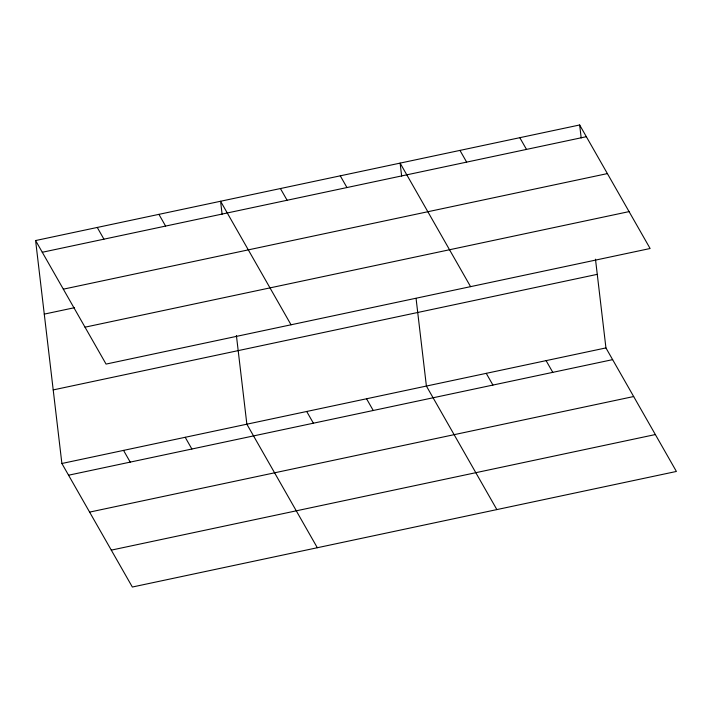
<?xml version="1.0" encoding="UTF-8"?>
<svg xmlns="http://www.w3.org/2000/svg" width="712" height="712" viewBox="0 0 712 712"><rect width="100%" height="100%" fill="white"/><g stroke="black" fill="none" stroke-linecap="round" stroke-linejoin="round"><path stroke-width="1.07" d="M35.6 240.549L579.657 124.974L650.118 248.506L106.061 364.081L35.6 240.549L61.882 463.494L132.343 587.026L676.4 471.451L605.939 347.919L595.481 259.186M42.284 252.27L586.341 136.695M63.332 289.17L607.389 173.595M44.269 314.117L74.564 307.682M85.013 327.182L629.07 211.615M53.204 389.918L597.261 274.343M61.882 463.494L605.939 347.919M68.566 475.207L612.623 359.64M89.614 512.106L633.671 396.531M111.294 550.127L655.351 434.551M519.813 137.692L526.497 149.413M459.961 150.401L466.645 162.122M546.095 360.628L552.779 372.349M470.579 286.651L400.117 163.119L401.648 176.095M486.243 373.346L492.927 385.058M340.274 175.828L346.958 187.55M496.86 509.587L426.399 386.055L416.066 298.408M280.421 188.547L287.114 200.259M366.555 398.764L373.239 410.486M291.039 324.788L220.578 201.256L222.108 214.241M306.703 411.483L313.396 423.204M158.918 214.357L165.602 226.078M317.321 547.724L246.859 424.192L236.402 335.468M97.259 227.448L103.943 239.17M185.2 437.293L191.884 449.014M123.541 450.393L130.225 462.115M579.657 124.974L581.188 137.959"/></g></svg>
